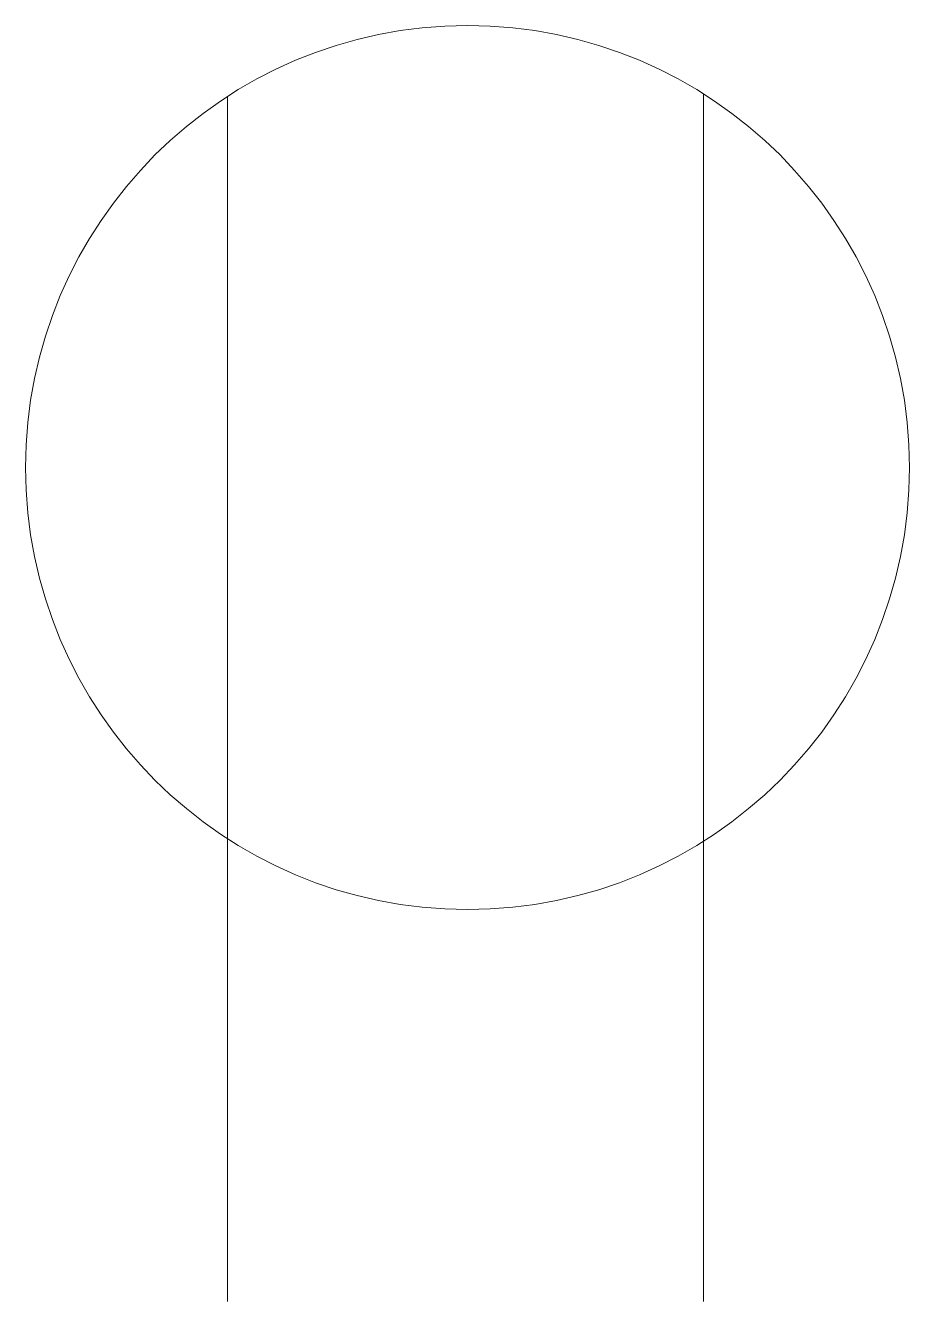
# Model space of a CAD drawing. Header units: inches. Extents: x 127.34 to 130.56, y 333.37 to 338.01.
import ezdxf

# ---------------------------------------------------------------- set-up
doc = ezdxf.new("R2010")
doc.units = ezdxf.units.IN
doc.header["$MEASUREMENT"] = 0
doc.layers.add('E-101-Duplex-with-switches', color=3, linetype='Continuous', lineweight=9)

msp = doc.modelspace()

# ---------------------------------------------------------------- linework, layer by layer
at = {"layer": 'E-101-Duplex-with-switches'}
for p, q in [((129.8092, 333.3697, -15.625), (129.8092, 337.7611, -15.625)), ((128.0787, 333.3697, -15.625), (128.0787, 337.7516, -15.625))]:
    msp.add_line(p, q, dxfattribs=at)
msp.add_circle((128.9514, 336.4019, -15.625), 1.6072, dxfattribs=at)

doc.saveas('drawing.dxf')
